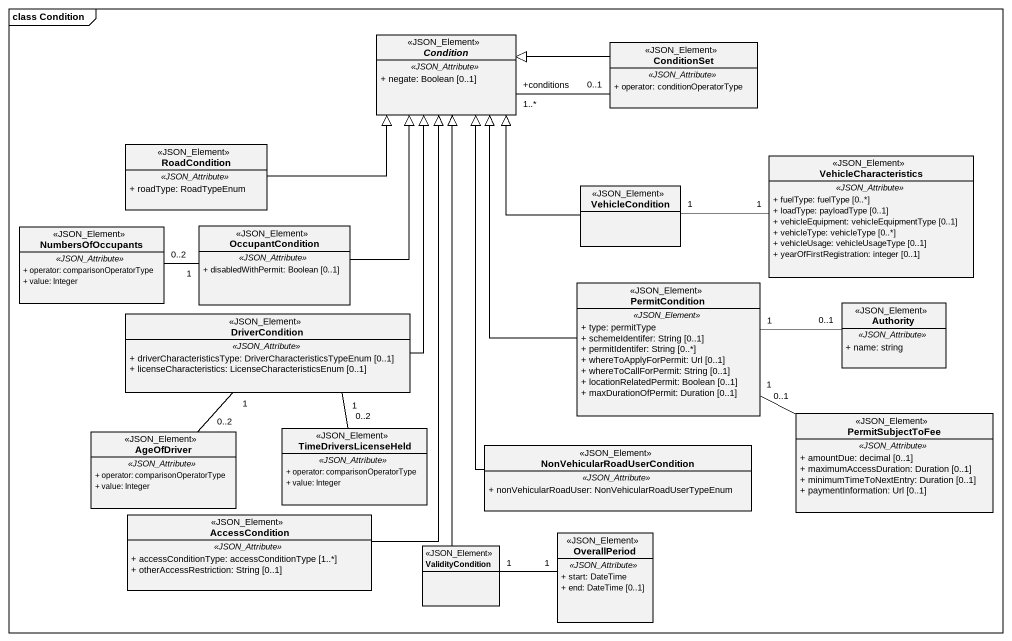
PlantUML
@startuml
mainframe class Condition
hide circle
hide empty members
skinparam classAttributeIconSize 0
abstract class Condition <<JSON_Element>> {
  .. <<JSON_Attribute>> ..
  + negate: Boolean [0..1]
}
class ConditionSet <<JSON_Element>> {
  .. <<JSON_Attribute>> ..
  + operator: conditionOperatorType
}
class RoadCondition <<JSON_Element>> {
  .. <<JSON_Attribute>> ..
  + roadType: RoadTypeEnum
}
class VehicleCharacteristics <<JSON_Element>> {
  .. <<JSON_Attribute>> ..
  + fuelType: fuelType [0..*]
  + loadType: payloadType [0..1]
  + vehicleEquipment: vehicleEquipmentType [0..1]
  + vehicleType: vehicleType [0..*]
  + vehicleUsage: vehicleUsageType [0..1]
  + yearOfFirstRegistration: integer [0..1]
}
class VehicleCondition <<JSON_Element>>
class NumbersOfOccupants <<JSON_Element>> {
  .. <<JSON_Attribute>> ..
  + operator: comparisonOperatorType
  + value: Integer
}
class OccupantCondition <<JSON_Element>> {
  .. <<JSON_Attribute>> ..
  + disabledWithPermit: Boolean [0..1]
}
class PermitCondition <<JSON_Element>> {
  .. <<JSON_Element>> ..
  + type: permitType
  + schemeIdentifer: String [0..1]
  + permitIdentifer: String [0..*]
  + whereToApplyForPermit: Url [0..1]
  + whereToCallForPermit: String [0..1]
  + locationRelatedPermit: Boolean [0..1]
  + maxDurationOfPermit: Duration [0..1]
}
class DriverCondition <<JSON_Element>> {
  .. <<JSON_Attribute>> ..
  + driverCharacteristicsType: DriverCharacteristicsTypeEnum [0..1]
  + licenseCharacteristics: LicenseCharacteristicsEnum [0..1]
}
class Authority <<JSON_Element>> {
  .. <<JSON_Attribute>> ..
  + name: string
}
class PermitSubjectToFee <<JSON_Element>> {
  .. <<JSON_Attribute>> ..
  + amountDue: decimal [0..1]
  + maximumAccessDuration: Duration [0..1]
  + minimumTimeToNextEntry: Duration [0..1]
  + paymentInformation: Url [0..1]
}
class AgeOfDriver <<JSON_Element>> {
  .. <<JSON_Attribute>> ..
  + operator: comparisonOperatorType
  + value: Integer
}
class TimeDriversLicenseHeld <<JSON_Element>> {
  .. <<JSON_Attribute>> ..
  + operator: comparisonOperatorType
  + value: Integer
}
class "NonVehicularRoadUserCondition" as NonVehicularRoadUserConditio <<JSON_Element>> {
  .. <<JSON_Attribute>> ..
  + nonVehicularRoadUser: NonVehicularRoadUserTypeEnum
}
class AccessCondition <<JSON_Element>> {
  .. <<JSON_Attribute>> ..
  + accessConditionType: accessConditionType [1..*]
  + otherAccessRestriction: String [0..1]
}
class ValidityCondition <<JSON_Element>>
class OverallPeriod <<JSON_Element>> {
  .. <<JSON_Attribute>> ..
  + start: DateTime
  + end: DateTime [0..1]
}
Condition "+conditions\n1..*" -right- "0..1" ConditionSet
ConditionSet -left-|> Condition
RoadCondition -right-|> Condition
VehicleCondition -up-|> Condition
VehicleCondition "1" -right- "1" VehicleCharacteristics
NumbersOfOccupants "0..2" -right- "1" OccupantCondition
OccupantCondition -up-|> Condition
PermitCondition -up-|> Condition
PermitCondition "1" -right- "0..1" Authority
PermitCondition "1" -right- "0..1" PermitSubjectToFee
DriverCondition -up-|> Condition
AgeOfDriver "0..2" -up- "1" DriverCondition
TimeDriversLicenseHeld "0..2" -up- "1" DriverCondition
NonVehicularRoadUserConditio -up-|> Condition
AccessCondition -up-|> Condition
ValidityCondition -up-|> Condition
OverallPeriod "1" -left- "1" ValidityCondition
@enduml
